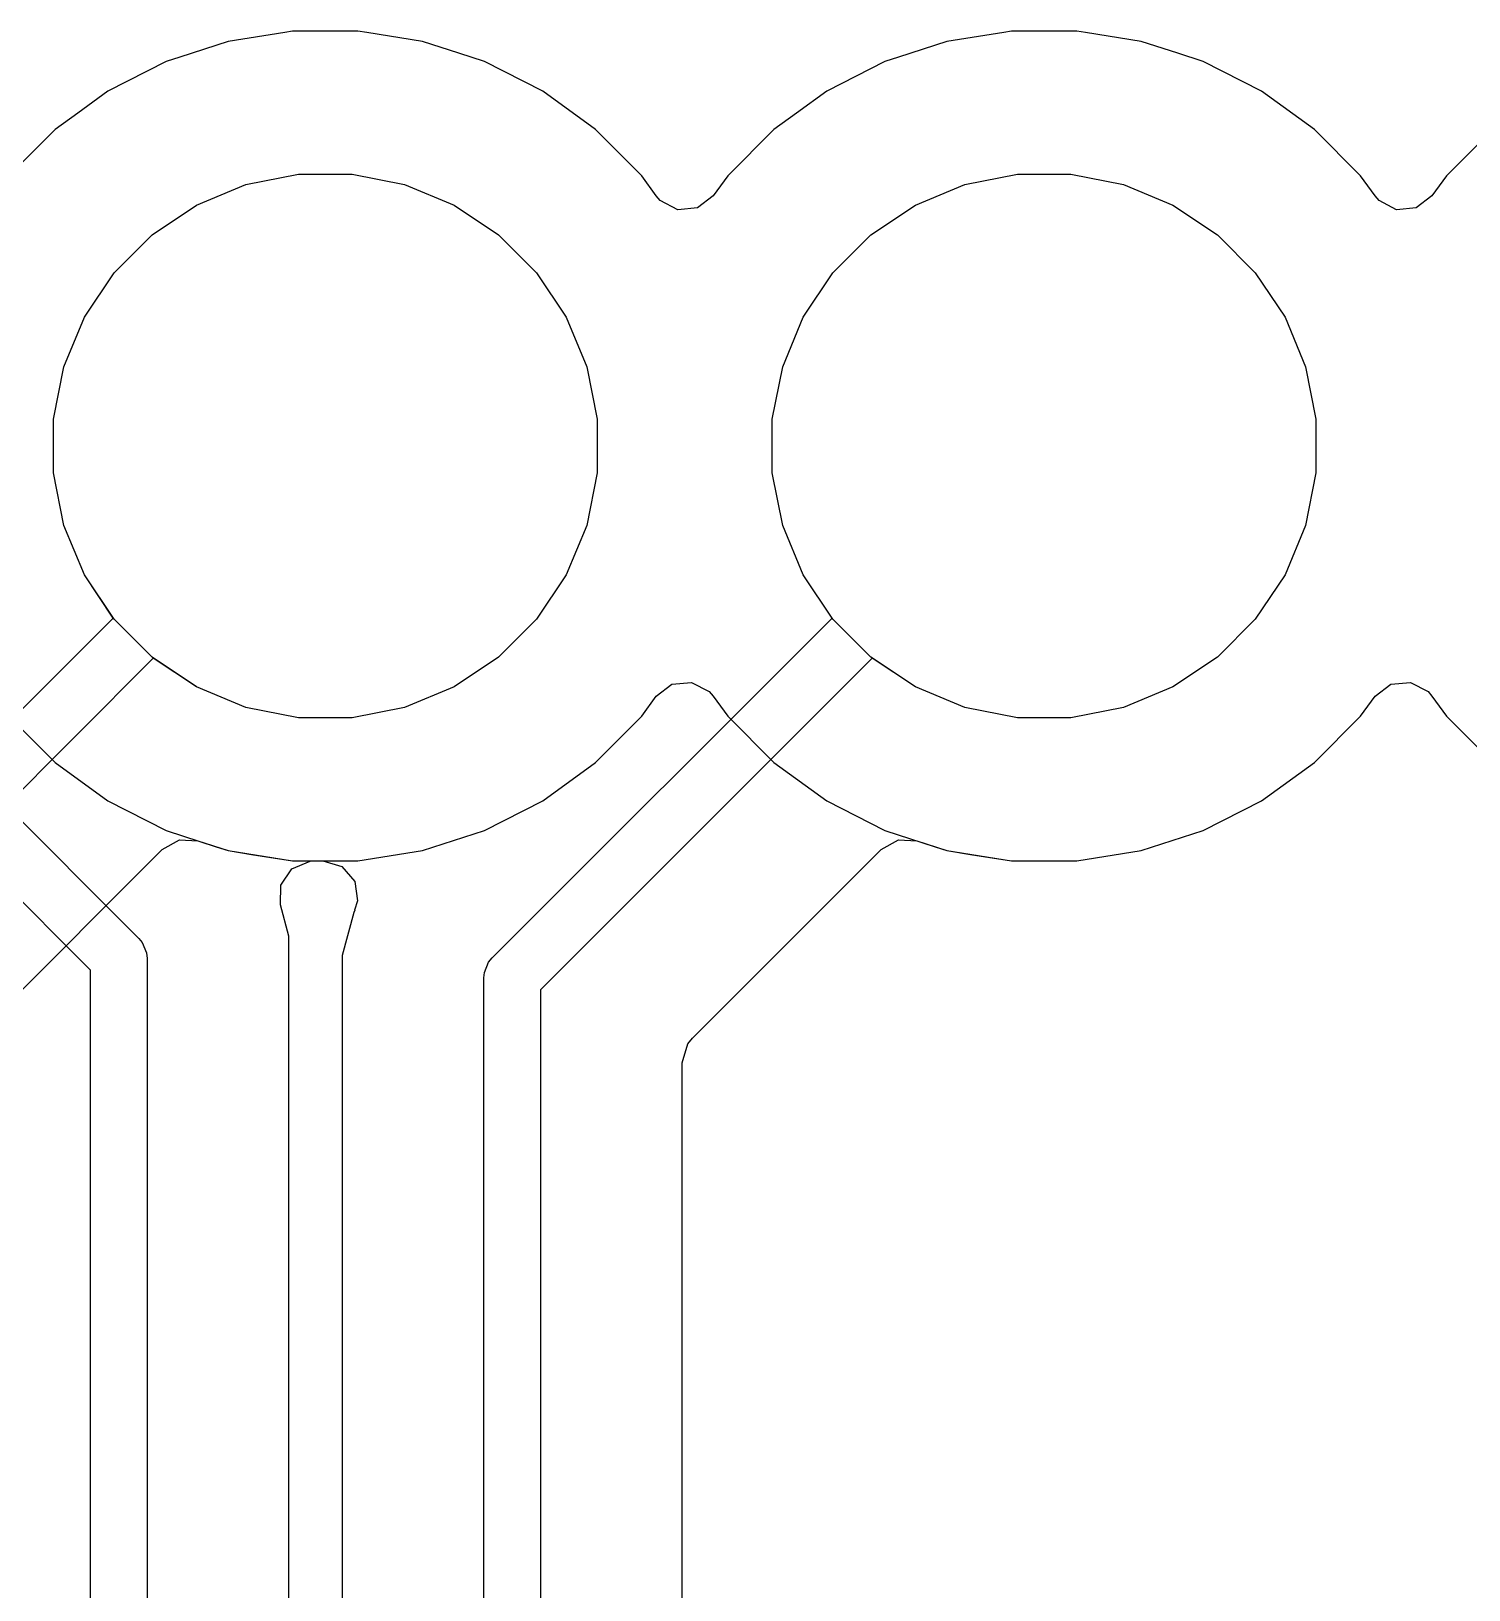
# Model space of a CAD drawing. Header units: inches. Extents: x 6.57 to 9.79, y -8.72 to -3.17.
# Drawn here: x 8.1378 to 8.3378, y -5.3866 to -5.1698 of the extents above; entities that cross this region are included whole.
import ezdxf

# ---------------------------------------------------------------- set-up
doc = ezdxf.new("R2010")
doc.units = ezdxf.units.IN
doc.header["$MEASUREMENT"] = 0
doc.layers.add('B.Cu', color=153, linetype='CONTINUOUS', true_color=0x4d7fc4)

msp = doc.modelspace()

# ---------------------------------------------------------------- linework, layer by layer
at = {"layer": 'B.Cu', "linetype": 'CONTINUOUS'}
for p, q in [((8.1731, -5.16997), (8.16521, -5.17122)), ((8.1731, -5.16997), (8.16521, -5.17122)), ((8.1731, -5.16997), (8.16521, -5.17122)), ((8.1731, -5.16997), (8.16521, -5.17122)), ((8.17418, -5.1698), (8.1731, -5.16997)), ((8.17418, -5.1698), (8.1731, -5.16997)), ((8.17418, -5.1698), (8.1731, -5.16997)), ((8.17418, -5.1698), (8.1731, -5.16997)), ((8.18326, -5.1698), (8.17418, -5.1698)), ((8.18326, -5.1698), (8.17418, -5.1698)), ((8.18326, -5.1698), (8.17418, -5.1698)), ((8.18326, -5.1698), (8.17418, -5.1698)), ((8.18449, -5.16999), (8.18326, -5.1698)), ((8.18449, -5.16999), (8.18326, -5.1698)), ((8.18449, -5.16999), (8.18326, -5.1698)), ((8.18449, -5.16999), (8.18326, -5.1698)), ((8.19224, -5.17122), (8.18449, -5.16999)), ((8.19224, -5.17122), (8.18449, -5.16999)), ((8.19224, -5.17122), (8.18449, -5.16999)), ((8.19224, -5.17122), (8.18449, -5.16999)), ((8.2731, -5.16997), (8.26521, -5.17122)), ((8.2731, -5.16997), (8.26521, -5.17122)), ((8.2731, -5.16997), (8.26521, -5.17122)), ((8.2731, -5.16997), (8.26521, -5.17122)), ((8.27418, -5.1698), (8.2731, -5.16997)), ((8.27418, -5.1698), (8.2731, -5.16997)), ((8.27418, -5.1698), (8.2731, -5.16997)), ((8.27418, -5.1698), (8.2731, -5.16997)), ((8.28326, -5.1698), (8.27418, -5.1698)), ((8.28326, -5.1698), (8.27418, -5.1698)), ((8.28326, -5.1698), (8.27418, -5.1698)), ((8.28326, -5.1698), (8.27418, -5.1698)), ((8.28449, -5.16999), (8.28326, -5.1698)), ((8.28449, -5.16999), (8.28326, -5.1698)), ((8.28449, -5.16999), (8.28326, -5.1698)), ((8.28449, -5.16999), (8.28326, -5.1698)), ((8.29224, -5.17122), (8.28449, -5.16999)), ((8.29224, -5.17122), (8.28449, -5.16999)), ((8.29224, -5.17122), (8.28449, -5.16999)), ((8.29224, -5.17122), (8.28449, -5.16999)), ((8.16521, -5.17122), (8.15848, -5.17341)), ((8.16521, -5.17122), (8.15848, -5.17341)), ((8.16521, -5.17122), (8.15848, -5.17341)), ((8.16521, -5.17122), (8.15848, -5.17341)), ((8.19732, -5.17287), (8.19224, -5.17122)), ((8.19732, -5.17287), (8.19224, -5.17122)), ((8.19732, -5.17287), (8.19224, -5.17122)), ((8.19732, -5.17287), (8.19224, -5.17122)), ((8.20087, -5.17403), (8.19732, -5.17287)), ((8.20087, -5.17403), (8.19732, -5.17287)), ((8.20087, -5.17403), (8.19732, -5.17287)), ((8.20087, -5.17403), (8.19732, -5.17287)), ((8.26521, -5.17122), (8.25848, -5.17341)), ((8.26521, -5.17122), (8.25848, -5.17341)), ((8.26521, -5.17122), (8.25848, -5.17341)), ((8.26521, -5.17122), (8.25848, -5.17341)), ((8.29732, -5.17287), (8.29224, -5.17122)), ((8.29732, -5.17287), (8.29224, -5.17122)), ((8.29732, -5.17287), (8.29224, -5.17122)), ((8.29732, -5.17287), (8.29224, -5.17122)), ((8.30087, -5.17403), (8.29732, -5.17287)), ((8.30087, -5.17403), (8.29732, -5.17287)), ((8.30087, -5.17403), (8.29732, -5.17287)), ((8.30087, -5.17403), (8.29732, -5.17287)), ((8.15657, -5.17403), (8.14848, -5.17815)), ((8.15657, -5.17403), (8.14848, -5.17815)), ((8.15657, -5.17403), (8.14848, -5.17815)), ((8.15657, -5.17403), (8.14848, -5.17815)), ((8.15848, -5.17341), (8.15657, -5.17403)), ((8.15848, -5.17341), (8.15657, -5.17403)), ((8.15848, -5.17341), (8.15657, -5.17403)), ((8.15848, -5.17341), (8.15657, -5.17403)), ((8.15657, -5.17403), (8.15657, -5.17403)), ((8.15657, -5.17403), (8.15657, -5.17403)), ((8.15657, -5.17403), (8.15657, -5.17403)), ((8.15657, -5.17403), (8.15657, -5.17403)), ((8.15657, -5.17403), (8.15657, -5.17403)), ((8.15657, -5.17403), (8.15657, -5.17403)), ((8.15657, -5.17403), (8.15657, -5.17403)), ((8.15657, -5.17403), (8.15657, -5.17403)), ((8.20897, -5.17815), (8.20087, -5.17403)), ((8.20897, -5.17815), (8.20087, -5.17403)), ((8.20897, -5.17815), (8.20087, -5.17403)), ((8.20897, -5.17815), (8.20087, -5.17403)), ((8.25657, -5.17403), (8.24848, -5.17815)), ((8.25657, -5.17403), (8.24848, -5.17815)), ((8.25657, -5.17403), (8.24848, -5.17815)), ((8.25657, -5.17403), (8.24848, -5.17815)), ((8.25848, -5.17341), (8.25657, -5.17403)), ((8.25848, -5.17341), (8.25657, -5.17403)), ((8.25848, -5.17341), (8.25657, -5.17403)), ((8.25848, -5.17341), (8.25657, -5.17403)), ((8.25657, -5.17403), (8.25657, -5.17403)), ((8.25657, -5.17403), (8.25657, -5.17403)), ((8.25657, -5.17403), (8.25657, -5.17403)), ((8.25657, -5.17403), (8.25657, -5.17403)), ((8.25657, -5.17403), (8.25657, -5.17403)), ((8.25657, -5.17403), (8.25657, -5.17403)), ((8.25657, -5.17403), (8.25657, -5.17403)), ((8.25657, -5.17403), (8.25657, -5.17403)), ((8.30897, -5.17815), (8.30087, -5.17403)), ((8.30897, -5.17815), (8.30087, -5.17403)), ((8.30897, -5.17815), (8.30087, -5.17403)), ((8.30897, -5.17815), (8.30087, -5.17403)), ((8.14848, -5.17815), (8.14429, -5.1812)), ((8.14848, -5.17815), (8.14429, -5.1812)), ((8.14848, -5.17815), (8.14429, -5.1812)), ((8.14848, -5.17815), (8.14429, -5.1812)), ((8.21632, -5.18349), (8.20897, -5.17815)), ((8.21632, -5.18349), (8.20897, -5.17815)), ((8.21632, -5.18349), (8.20897, -5.17815)), ((8.21632, -5.18349), (8.20897, -5.17815)), ((8.24848, -5.17815), (8.24429, -5.1812)), ((8.24848, -5.17815), (8.24429, -5.1812)), ((8.24848, -5.17815), (8.24429, -5.1812)), ((8.24848, -5.17815), (8.24429, -5.1812)), ((8.31632, -5.18349), (8.30897, -5.17815)), ((8.31632, -5.18349), (8.30897, -5.17815)), ((8.31632, -5.18349), (8.30897, -5.17815)), ((8.31632, -5.18349), (8.30897, -5.17815)), ((8.14429, -5.1812), (8.14113, -5.18349)), ((8.14429, -5.1812), (8.14113, -5.18349)), ((8.14429, -5.1812), (8.14113, -5.18349)), ((8.14429, -5.1812), (8.14113, -5.18349)), ((8.24429, -5.1812), (8.24113, -5.18349)), ((8.24429, -5.1812), (8.24113, -5.18349)), ((8.24429, -5.1812), (8.24113, -5.18349)), ((8.24429, -5.1812), (8.24113, -5.18349)), ((8.14113, -5.18349), (8.13471, -5.18991)), ((8.14113, -5.18349), (8.13471, -5.18991)), ((8.14113, -5.18349), (8.13471, -5.18991)), ((8.14113, -5.18349), (8.13471, -5.18991)), ((8.14113, -5.18349), (8.14113, -5.18349)), ((8.14113, -5.18349), (8.14113, -5.18349)), ((8.14113, -5.18349), (8.14113, -5.18349)), ((8.14113, -5.18349), (8.14113, -5.18349)), ((8.14113, -5.18349), (8.14113, -5.18349)), ((8.14113, -5.18349), (8.14113, -5.18349)), ((8.14113, -5.18349), (8.14113, -5.18349)), ((8.14113, -5.18349), (8.14113, -5.18349)), ((8.22274, -5.18991), (8.21632, -5.18349)), ((8.22274, -5.18991), (8.21632, -5.18349)), ((8.22274, -5.18991), (8.21632, -5.18349)), ((8.22274, -5.18991), (8.21632, -5.18349)), ((8.24113, -5.18349), (8.23471, -5.18991)), ((8.24113, -5.18349), (8.23471, -5.18991)), ((8.24113, -5.18349), (8.23471, -5.18991)), ((8.24113, -5.18349), (8.23471, -5.18991)), ((8.24113, -5.18349), (8.24113, -5.18349)), ((8.24113, -5.18349), (8.24113, -5.18349)), ((8.24113, -5.18349), (8.24113, -5.18349)), ((8.24113, -5.18349), (8.24113, -5.18349)), ((8.24113, -5.18349), (8.24113, -5.18349)), ((8.24113, -5.18349), (8.24113, -5.18349)), ((8.24113, -5.18349), (8.24113, -5.18349)), ((8.24113, -5.18349), (8.24113, -5.18349)), ((8.32274, -5.18991), (8.31632, -5.18349)), ((8.32274, -5.18991), (8.31632, -5.18349)), ((8.32274, -5.18991), (8.31632, -5.18349)), ((8.32274, -5.18991), (8.31632, -5.18349)), ((8.34113, -5.18349), (8.33471, -5.18991)), ((8.34113, -5.18349), (8.33471, -5.18991)), ((8.34113, -5.18349), (8.33471, -5.18991)), ((8.34113, -5.18349), (8.33471, -5.18991)), ((8.16769, -5.19114), (8.175, -5.18969)), ((8.16769, -5.19114), (8.175, -5.18969)), ((8.16769, -5.19114), (8.175, -5.18969)), ((8.16769, -5.19114), (8.175, -5.18969)), ((8.175, -5.18969), (8.18245, -5.18969)), ((8.175, -5.18969), (8.18245, -5.18969)), ((8.175, -5.18969), (8.18245, -5.18969)), ((8.175, -5.18969), (8.18245, -5.18969)), ((8.18245, -5.18969), (8.18975, -5.19114)), ((8.18245, -5.18969), (8.18975, -5.19114)), ((8.18245, -5.18969), (8.18975, -5.19114)), ((8.18245, -5.18969), (8.18975, -5.19114)), ((8.22275, -5.18993), (8.22274, -5.18991)), ((8.22275, -5.18993), (8.22274, -5.18991)), ((8.22275, -5.18993), (8.22274, -5.18991)), ((8.22275, -5.18993), (8.22274, -5.18991)), ((8.22477, -5.19271), (8.22275, -5.18993)), ((8.22477, -5.19271), (8.22275, -5.18993)), ((8.22477, -5.19271), (8.22275, -5.18993)), ((8.22477, -5.19271), (8.22275, -5.18993)), ((8.23471, -5.18991), (8.23267, -5.19271)), ((8.23471, -5.18991), (8.23267, -5.19271)), ((8.23471, -5.18991), (8.23267, -5.19271)), ((8.23471, -5.18991), (8.23267, -5.19271)), ((8.26769, -5.19114), (8.275, -5.18969)), ((8.26769, -5.19114), (8.275, -5.18969)), ((8.26769, -5.19114), (8.275, -5.18969)), ((8.26769, -5.19114), (8.275, -5.18969)), ((8.275, -5.18969), (8.28245, -5.18969)), ((8.275, -5.18969), (8.28245, -5.18969)), ((8.275, -5.18969), (8.28245, -5.18969)), ((8.275, -5.18969), (8.28245, -5.18969)), ((8.28245, -5.18969), (8.28975, -5.19114)), ((8.28245, -5.18969), (8.28975, -5.19114)), ((8.28245, -5.18969), (8.28975, -5.19114)), ((8.28245, -5.18969), (8.28975, -5.19114)), ((8.32275, -5.18993), (8.32274, -5.18991)), ((8.32275, -5.18993), (8.32274, -5.18991)), ((8.32275, -5.18993), (8.32274, -5.18991)), ((8.32275, -5.18993), (8.32274, -5.18991)), ((8.32477, -5.19271), (8.32275, -5.18993)), ((8.32477, -5.19271), (8.32275, -5.18993)), ((8.32477, -5.19271), (8.32275, -5.18993)), ((8.32477, -5.19271), (8.32275, -5.18993)), ((8.33471, -5.18991), (8.33267, -5.19271)), ((8.33471, -5.18991), (8.33267, -5.19271)), ((8.33471, -5.18991), (8.33267, -5.19271)), ((8.33471, -5.18991), (8.33267, -5.19271)), ((8.16081, -5.19399), (8.16769, -5.19114)), ((8.16081, -5.19399), (8.16769, -5.19114)), ((8.16081, -5.19399), (8.16769, -5.19114)), ((8.16081, -5.19399), (8.16769, -5.19114)), ((8.18975, -5.19114), (8.19664, -5.19399)), ((8.18975, -5.19114), (8.19664, -5.19399)), ((8.18975, -5.19114), (8.19664, -5.19399)), ((8.18975, -5.19114), (8.19664, -5.19399)), ((8.26081, -5.19399), (8.26769, -5.19114)), ((8.26081, -5.19399), (8.26769, -5.19114)), ((8.26081, -5.19399), (8.26769, -5.19114)), ((8.26081, -5.19399), (8.26769, -5.19114)), ((8.28975, -5.19114), (8.29664, -5.19399)), ((8.28975, -5.19114), (8.29664, -5.19399)), ((8.28975, -5.19114), (8.29664, -5.19399)), ((8.28975, -5.19114), (8.29664, -5.19399)), ((8.15462, -5.19813), (8.16081, -5.19399)), ((8.15462, -5.19813), (8.16081, -5.19399)), ((8.15462, -5.19813), (8.16081, -5.19399)), ((8.15462, -5.19813), (8.16081, -5.19399)), ((8.19664, -5.19399), (8.20283, -5.19813)), ((8.19664, -5.19399), (8.20283, -5.19813)), ((8.19664, -5.19399), (8.20283, -5.19813)), ((8.19664, -5.19399), (8.20283, -5.19813)), ((8.22532, -5.19335), (8.22477, -5.19271)), ((8.22532, -5.19335), (8.22477, -5.19271)), ((8.22532, -5.19335), (8.22477, -5.19271)), ((8.22532, -5.19335), (8.22477, -5.19271)), ((8.22775, -5.19463), (8.22532, -5.19335)), ((8.22775, -5.19463), (8.22532, -5.19335)), ((8.22775, -5.19463), (8.22532, -5.19335)), ((8.22775, -5.19463), (8.22532, -5.19335)), ((8.23049, -5.19439), (8.22775, -5.19463)), ((8.23049, -5.19439), (8.22775, -5.19463)), ((8.23049, -5.19439), (8.22775, -5.19463)), ((8.23049, -5.19439), (8.22775, -5.19463)), ((8.23267, -5.19271), (8.23049, -5.19439)), ((8.23267, -5.19271), (8.23049, -5.19439)), ((8.23267, -5.19271), (8.23049, -5.19439)), ((8.23267, -5.19271), (8.23049, -5.19439)), ((8.25462, -5.19813), (8.26081, -5.19399)), ((8.25462, -5.19813), (8.26081, -5.19399)), ((8.25462, -5.19813), (8.26081, -5.19399)), ((8.25462, -5.19813), (8.26081, -5.19399)), ((8.29664, -5.19399), (8.30283, -5.19813)), ((8.29664, -5.19399), (8.30283, -5.19813)), ((8.29664, -5.19399), (8.30283, -5.19813)), ((8.29664, -5.19399), (8.30283, -5.19813)), ((8.32532, -5.19335), (8.32477, -5.19271)), ((8.32532, -5.19335), (8.32477, -5.19271)), ((8.32532, -5.19335), (8.32477, -5.19271)), ((8.32532, -5.19335), (8.32477, -5.19271)), ((8.32775, -5.19463), (8.32532, -5.19335)), ((8.32775, -5.19463), (8.32532, -5.19335)), ((8.32775, -5.19463), (8.32532, -5.19335)), ((8.32775, -5.19463), (8.32532, -5.19335)), ((8.33049, -5.19439), (8.32775, -5.19463)), ((8.33049, -5.19439), (8.32775, -5.19463)), ((8.33049, -5.19439), (8.32775, -5.19463)), ((8.33049, -5.19439), (8.32775, -5.19463)), ((8.33267, -5.19271), (8.33049, -5.19439)), ((8.33267, -5.19271), (8.33049, -5.19439)), ((8.33267, -5.19271), (8.33049, -5.19439)), ((8.33267, -5.19271), (8.33049, -5.19439)), ((8.14935, -5.2034), (8.15462, -5.19813)), ((8.14935, -5.2034), (8.15462, -5.19813)), ((8.14935, -5.2034), (8.15462, -5.19813)), ((8.14935, -5.2034), (8.15462, -5.19813)), ((8.20283, -5.19813), (8.2081, -5.2034)), ((8.20283, -5.19813), (8.2081, -5.2034)), ((8.20283, -5.19813), (8.2081, -5.2034)), ((8.20283, -5.19813), (8.2081, -5.2034)), ((8.24935, -5.2034), (8.25462, -5.19813)), ((8.24935, -5.2034), (8.25462, -5.19813)), ((8.24935, -5.2034), (8.25462, -5.19813)), ((8.24935, -5.2034), (8.25462, -5.19813)), ((8.30283, -5.19813), (8.3081, -5.2034)), ((8.30283, -5.19813), (8.3081, -5.2034)), ((8.30283, -5.19813), (8.3081, -5.2034)), ((8.30283, -5.19813), (8.3081, -5.2034)), ((8.14521, -5.20959), (8.14935, -5.2034)), ((8.14521, -5.20959), (8.14935, -5.2034)), ((8.14521, -5.20959), (8.14935, -5.2034)), ((8.14521, -5.20959), (8.14935, -5.2034)), ((8.2081, -5.2034), (8.21224, -5.20959)), ((8.2081, -5.2034), (8.21224, -5.20959)), ((8.2081, -5.2034), (8.21224, -5.20959)), ((8.2081, -5.2034), (8.21224, -5.20959)), ((8.24521, -5.20959), (8.24935, -5.2034)), ((8.24521, -5.20959), (8.24935, -5.2034)), ((8.24521, -5.20959), (8.24935, -5.2034)), ((8.24521, -5.20959), (8.24935, -5.2034)), ((8.3081, -5.2034), (8.31224, -5.20959)), ((8.3081, -5.2034), (8.31224, -5.20959)), ((8.3081, -5.2034), (8.31224, -5.20959)), ((8.3081, -5.2034), (8.31224, -5.20959)), ((8.14236, -5.21647), (8.14521, -5.20959)), ((8.14236, -5.21647), (8.14521, -5.20959)), ((8.14236, -5.21647), (8.14521, -5.20959)), ((8.14236, -5.21647), (8.14521, -5.20959)), ((8.21224, -5.20959), (8.21509, -5.21647)), ((8.21224, -5.20959), (8.21509, -5.21647)), ((8.21224, -5.20959), (8.21509, -5.21647)), ((8.21224, -5.20959), (8.21509, -5.21647)), ((8.24236, -5.21647), (8.24521, -5.20959)), ((8.24236, -5.21647), (8.24521, -5.20959)), ((8.24236, -5.21647), (8.24521, -5.20959)), ((8.24236, -5.21647), (8.24521, -5.20959)), ((8.31224, -5.20959), (8.31509, -5.21647)), ((8.31224, -5.20959), (8.31509, -5.21647)), ((8.31224, -5.20959), (8.31509, -5.21647)), ((8.31224, -5.20959), (8.31509, -5.21647)), ((8.14091, -5.22378), (8.14236, -5.21647)), ((8.14091, -5.22378), (8.14236, -5.21647)), ((8.14091, -5.22378), (8.14236, -5.21647)), ((8.14091, -5.22378), (8.14236, -5.21647)), ((8.21509, -5.21647), (8.21654, -5.22378)), ((8.21509, -5.21647), (8.21654, -5.22378)), ((8.21509, -5.21647), (8.21654, -5.22378)), ((8.21509, -5.21647), (8.21654, -5.22378)), ((8.24091, -5.22378), (8.24236, -5.21647)), ((8.24091, -5.22378), (8.24236, -5.21647)), ((8.24091, -5.22378), (8.24236, -5.21647)), ((8.24091, -5.22378), (8.24236, -5.21647)), ((8.31509, -5.21647), (8.31654, -5.22378)), ((8.31509, -5.21647), (8.31654, -5.22378)), ((8.31509, -5.21647), (8.31654, -5.22378)), ((8.31509, -5.21647), (8.31654, -5.22378)), ((8.14091, -5.23123), (8.14091, -5.22378)), ((8.14091, -5.23123), (8.14091, -5.22378)), ((8.14091, -5.23123), (8.14091, -5.22378)), ((8.14091, -5.23123), (8.14091, -5.22378)), ((8.21654, -5.22378), (8.21654, -5.23123)), ((8.21654, -5.22378), (8.21654, -5.23123)), ((8.21654, -5.22378), (8.21654, -5.23123)), ((8.21654, -5.22378), (8.21654, -5.23123)), ((8.24091, -5.23123), (8.24091, -5.22378)), ((8.24091, -5.23123), (8.24091, -5.22378)), ((8.24091, -5.23123), (8.24091, -5.22378)), ((8.24091, -5.23123), (8.24091, -5.22378)), ((8.31654, -5.22378), (8.31654, -5.23123)), ((8.31654, -5.22378), (8.31654, -5.23123)), ((8.31654, -5.22378), (8.31654, -5.23123)), ((8.31654, -5.22378), (8.31654, -5.23123)), ((8.14236, -5.23854), (8.14091, -5.23123)), ((8.14236, -5.23854), (8.14091, -5.23123)), ((8.14236, -5.23854), (8.14091, -5.23123)), ((8.14236, -5.23854), (8.14091, -5.23123)), ((8.21654, -5.23123), (8.21509, -5.23854)), ((8.21654, -5.23123), (8.21509, -5.23854)), ((8.21654, -5.23123), (8.21509, -5.23854)), ((8.21654, -5.23123), (8.21509, -5.23854)), ((8.24236, -5.23854), (8.24091, -5.23123)), ((8.24236, -5.23854), (8.24091, -5.23123)), ((8.24236, -5.23854), (8.24091, -5.23123)), ((8.24236, -5.23854), (8.24091, -5.23123)), ((8.31654, -5.23123), (8.31509, -5.23854)), ((8.31654, -5.23123), (8.31509, -5.23854)), ((8.31654, -5.23123), (8.31509, -5.23854)), ((8.31654, -5.23123), (8.31509, -5.23854)), ((8.14521, -5.24542), (8.14236, -5.23854)), ((8.14521, -5.24542), (8.14236, -5.23854)), ((8.14521, -5.24542), (8.14236, -5.23854)), ((8.14521, -5.24542), (8.14236, -5.23854)), ((8.21509, -5.23854), (8.21224, -5.24542)), ((8.21509, -5.23854), (8.21224, -5.24542)), ((8.21509, -5.23854), (8.21224, -5.24542)), ((8.21509, -5.23854), (8.21224, -5.24542)), ((8.24521, -5.24542), (8.24236, -5.23854)), ((8.24521, -5.24542), (8.24236, -5.23854)), ((8.24521, -5.24542), (8.24236, -5.23854)), ((8.24521, -5.24542), (8.24236, -5.23854)), ((8.31509, -5.23854), (8.31224, -5.24542)), ((8.31509, -5.23854), (8.31224, -5.24542)), ((8.31509, -5.23854), (8.31224, -5.24542)), ((8.31509, -5.23854), (8.31224, -5.24542)), ((8.14935, -5.25161), (8.14521, -5.24542)), ((8.14935, -5.25161), (8.14521, -5.24542)), ((8.14935, -5.25161), (8.14521, -5.24542)), ((8.14923, -5.25143), (8.14521, -5.24542)), ((8.21224, -5.24542), (8.2081, -5.25161)), ((8.21224, -5.24542), (8.2081, -5.25161)), ((8.21224, -5.24542), (8.2081, -5.25161)), ((8.21224, -5.24542), (8.2081, -5.25161)), ((8.24935, -5.25161), (8.24521, -5.24542)), ((8.24935, -5.25161), (8.24521, -5.24542)), ((8.24935, -5.25161), (8.24521, -5.24542)), ((8.24923, -5.25143), (8.24521, -5.24542)), ((8.31224, -5.24542), (8.3081, -5.25161)), ((8.31224, -5.24542), (8.3081, -5.25161)), ((8.31224, -5.24542), (8.3081, -5.25161)), ((8.31224, -5.24542), (8.3081, -5.25161)), ((7.98934, -5.41132), (8.14923, -5.25143)), ((8.10822, -5.25143), (8.15278, -5.296)), ((8.15462, -5.25688), (8.14935, -5.25161)), ((8.15462, -5.25688), (8.14935, -5.25161)), ((8.15462, -5.25688), (8.14935, -5.25161)), ((8.20194, -5.29872), (8.24923, -5.25143)), ((8.2081, -5.25161), (8.20283, -5.25688)), ((8.2081, -5.25161), (8.20283, -5.25688)), ((8.2081, -5.25161), (8.20283, -5.25688)), ((8.2081, -5.25161), (8.20283, -5.25688)), ((8.25462, -5.25688), (8.24935, -5.25161)), ((8.25462, -5.25688), (8.24935, -5.25161)), ((8.25462, -5.25688), (8.24935, -5.25161)), ((8.3081, -5.25161), (8.30283, -5.25688)), ((8.3081, -5.25161), (8.30283, -5.25688)), ((8.3081, -5.25161), (8.30283, -5.25688)), ((8.3081, -5.25161), (8.30283, -5.25688)), ((8.1548, -5.257), (7.99606, -5.41573)), ((8.14606, -5.30041), (8.10265, -5.257)), ((8.16081, -5.26102), (8.15462, -5.25688)), ((8.16081, -5.26102), (8.15462, -5.25688)), ((8.16081, -5.26102), (8.15462, -5.25688)), ((8.16081, -5.26102), (8.1548, -5.257)), ((8.20283, -5.25688), (8.19664, -5.26102)), ((8.20283, -5.25688), (8.19664, -5.26102)), ((8.20283, -5.25688), (8.19664, -5.26102)), ((8.20283, -5.25688), (8.19664, -5.26102)), ((8.2548, -5.257), (8.20866, -5.30313)), ((8.26081, -5.26102), (8.25462, -5.25688)), ((8.26081, -5.26102), (8.25462, -5.25688)), ((8.26081, -5.26102), (8.25462, -5.25688)), ((8.26081, -5.26102), (8.2548, -5.257)), ((8.30283, -5.25688), (8.29664, -5.26102)), ((8.30283, -5.25688), (8.29664, -5.26102)), ((8.30283, -5.25688), (8.29664, -5.26102)), ((8.30283, -5.25688), (8.29664, -5.26102)), ((8.16769, -5.26387), (8.16081, -5.26102)), ((8.16769, -5.26387), (8.16081, -5.26102)), ((8.16769, -5.26387), (8.16081, -5.26102)), ((8.16769, -5.26387), (8.16081, -5.26102)), ((8.19664, -5.26102), (8.18975, -5.26387)), ((8.19664, -5.26102), (8.18975, -5.26387)), ((8.19664, -5.26102), (8.18975, -5.26387)), ((8.19664, -5.26102), (8.18975, -5.26387)), ((8.22477, -5.26229), (8.22695, -5.26062)), ((8.22477, -5.26229), (8.22695, -5.26062)), ((8.22477, -5.26229), (8.22695, -5.26062)), ((8.22695, -5.26062), (8.22969, -5.26038)), ((8.22695, -5.26062), (8.22969, -5.26038)), ((8.22695, -5.26062), (8.22969, -5.26038)), ((8.22969, -5.26038), (8.23213, -5.26166)), ((8.22969, -5.26038), (8.23213, -5.26166)), ((8.22969, -5.26038), (8.23213, -5.26166)), ((8.23213, -5.26166), (8.23267, -5.26229)), ((8.23213, -5.26166), (8.23267, -5.26229)), ((8.23213, -5.26166), (8.23267, -5.26229)), ((8.26769, -5.26387), (8.26081, -5.26102)), ((8.26769, -5.26387), (8.26081, -5.26102)), ((8.26769, -5.26387), (8.26081, -5.26102)), ((8.26769, -5.26387), (8.26081, -5.26102)), ((8.29664, -5.26102), (8.28975, -5.26387)), ((8.29664, -5.26102), (8.28975, -5.26387)), ((8.29664, -5.26102), (8.28975, -5.26387)), ((8.29664, -5.26102), (8.28975, -5.26387)), ((8.32477, -5.26229), (8.32695, -5.26062)), ((8.32477, -5.26229), (8.32695, -5.26062)), ((8.32477, -5.26229), (8.32695, -5.26062)), ((8.32477, -5.26229), (8.32695, -5.26062)), ((8.32695, -5.26062), (8.32969, -5.26038)), ((8.32695, -5.26062), (8.32969, -5.26038)), ((8.32695, -5.26062), (8.32969, -5.26038)), ((8.32695, -5.26062), (8.32969, -5.26038)), ((8.32969, -5.26038), (8.33213, -5.26166)), ((8.32969, -5.26038), (8.33213, -5.26166)), ((8.32969, -5.26038), (8.33213, -5.26166)), ((8.32969, -5.26038), (8.33213, -5.26166)), ((8.33213, -5.26166), (8.33267, -5.26229)), ((8.33213, -5.26166), (8.33267, -5.26229)), ((8.33213, -5.26166), (8.33267, -5.26229)), ((8.33213, -5.26166), (8.33267, -5.26229)), ((8.175, -5.26532), (8.16769, -5.26387)), ((8.175, -5.26532), (8.16769, -5.26387)), ((8.175, -5.26532), (8.16769, -5.26387)), ((8.175, -5.26532), (8.16769, -5.26387)), ((8.18975, -5.26387), (8.18245, -5.26532)), ((8.18975, -5.26387), (8.18245, -5.26532)), ((8.18975, -5.26387), (8.18245, -5.26532)), ((8.18975, -5.26387), (8.18245, -5.26532)), ((8.22274, -5.2651), (8.22477, -5.26229)), ((8.22274, -5.2651), (8.22477, -5.26229)), ((8.22274, -5.2651), (8.22477, -5.26229)), ((8.23267, -5.26229), (8.23471, -5.2651)), ((8.23267, -5.26229), (8.23471, -5.2651)), ((8.23267, -5.26229), (8.23471, -5.2651)), ((8.275, -5.26532), (8.26769, -5.26387)), ((8.275, -5.26532), (8.26769, -5.26387)), ((8.275, -5.26532), (8.26769, -5.26387)), ((8.275, -5.26532), (8.26769, -5.26387)), ((8.28975, -5.26387), (8.28245, -5.26532)), ((8.28975, -5.26387), (8.28245, -5.26532)), ((8.28975, -5.26387), (8.28245, -5.26532)), ((8.28975, -5.26387), (8.28245, -5.26532)), ((8.32274, -5.2651), (8.32477, -5.26229)), ((8.32274, -5.2651), (8.32477, -5.26229)), ((8.32274, -5.2651), (8.32477, -5.26229)), ((8.32274, -5.2651), (8.32477, -5.26229)), ((8.33267, -5.26229), (8.33471, -5.2651)), ((8.33267, -5.26229), (8.33471, -5.2651)), ((8.33267, -5.26229), (8.33471, -5.2651)), ((8.33267, -5.26229), (8.33471, -5.2651)), ((8.13471, -5.2651), (8.14113, -5.27152)), ((8.13471, -5.2651), (8.14113, -5.27152)), ((8.18245, -5.26532), (8.175, -5.26532)), ((8.18245, -5.26532), (8.175, -5.26532)), ((8.18245, -5.26532), (8.175, -5.26532)), ((8.18245, -5.26532), (8.175, -5.26532)), ((8.21632, -5.27152), (8.22274, -5.2651)), ((8.21632, -5.27152), (8.22274, -5.2651)), ((8.21632, -5.27152), (8.22274, -5.2651)), ((8.23471, -5.2651), (8.24113, -5.27152)), ((8.23471, -5.2651), (8.24113, -5.27152)), ((8.23471, -5.2651), (8.24113, -5.27152)), ((8.28245, -5.26532), (8.275, -5.26532)), ((8.28245, -5.26532), (8.275, -5.26532)), ((8.28245, -5.26532), (8.275, -5.26532)), ((8.28245, -5.26532), (8.275, -5.26532)), ((8.31632, -5.27152), (8.32274, -5.2651)), ((8.31632, -5.27152), (8.32274, -5.2651)), ((8.31632, -5.27152), (8.32274, -5.2651)), ((8.31632, -5.27152), (8.32274, -5.2651)), ((8.33471, -5.2651), (8.34113, -5.27152)), ((8.33471, -5.2651), (8.34113, -5.27152)), ((8.33471, -5.2651), (8.34113, -5.27152)), ((8.33471, -5.2651), (8.34113, -5.27152)), ((8.14113, -5.27152), (8.14848, -5.27686)), ((8.14113, -5.27152), (8.14848, -5.27686)), ((8.20897, -5.27686), (8.21632, -5.27152)), ((8.20897, -5.27686), (8.21632, -5.27152)), ((8.20897, -5.27686), (8.21632, -5.27152)), ((8.24113, -5.27152), (8.24848, -5.27686)), ((8.24113, -5.27152), (8.24848, -5.27686)), ((8.24113, -5.27152), (8.24848, -5.27686)), ((8.30897, -5.27686), (8.31632, -5.27152)), ((8.30897, -5.27686), (8.31632, -5.27152)), ((8.30897, -5.27686), (8.31632, -5.27152)), ((8.30897, -5.27686), (8.31632, -5.27152)), ((8.14848, -5.27686), (8.15657, -5.28098)), ((8.14848, -5.27686), (8.15657, -5.28098)), ((8.20087, -5.28098), (8.20897, -5.27686)), ((8.20087, -5.28098), (8.20897, -5.27686)), ((8.20087, -5.28098), (8.20897, -5.27686)), ((8.24848, -5.27686), (8.25657, -5.28098)), ((8.24848, -5.27686), (8.25657, -5.28098)), ((8.24848, -5.27686), (8.25657, -5.28098)), ((8.30087, -5.28098), (8.30897, -5.27686)), ((8.30087, -5.28098), (8.30897, -5.27686)), ((8.30087, -5.28098), (8.30897, -5.27686)), ((8.30087, -5.28098), (8.30897, -5.27686)), ((8.15657, -5.28098), (8.16356, -5.28325)), ((8.15657, -5.28098), (8.16356, -5.28325)), ((8.19224, -5.28379), (8.20087, -5.28098)), ((8.19224, -5.28379), (8.20087, -5.28098)), ((8.19224, -5.28379), (8.20087, -5.28098)), ((8.25657, -5.28098), (8.26344, -5.28321)), ((8.25657, -5.28098), (8.26356, -5.28325)), ((8.25657, -5.28098), (8.26356, -5.28325)), ((8.29224, -5.28379), (8.30087, -5.28098)), ((8.29224, -5.28379), (8.30087, -5.28098)), ((8.29224, -5.28379), (8.30087, -5.28098)), ((8.29224, -5.28379), (8.30087, -5.28098)), ((8.0172, -5.42247), (8.15605, -5.28361)), ((8.15605, -5.28361), (8.15846, -5.2823)), ((8.15846, -5.2823), (8.16101, -5.28242)), ((8.16101, -5.28242), (8.16521, -5.28379)), ((8.16356, -5.28325), (8.16521, -5.28379)), ((8.16356, -5.28325), (8.16521, -5.28379)), ((8.2298, -5.30987), (8.25605, -5.28361)), ((8.25605, -5.28361), (8.25846, -5.2823)), ((8.25846, -5.2823), (8.26101, -5.28242)), ((8.26101, -5.28242), (8.26521, -5.28379)), ((8.26344, -5.28321), (8.26521, -5.28379)), ((8.26356, -5.28325), (8.26521, -5.28379)), ((8.26356, -5.28325), (8.26521, -5.28379)), ((8.16521, -5.28379), (8.16875, -5.28435)), ((8.16521, -5.28379), (8.16875, -5.28435)), ((8.16521, -5.28379), (8.17418, -5.28521)), ((8.16875, -5.28435), (8.17418, -5.28521)), ((8.16875, -5.28435), (8.17418, -5.28521)), ((8.17409, -5.28633), (8.17662, -5.28524)), ((8.17418, -5.28521), (8.17418, -5.28521)), ((8.17418, -5.28521), (8.18326, -5.28521)), ((8.17418, -5.28521), (8.17418, -5.28521)), ((8.17418, -5.28521), (8.18326, -5.28521)), ((8.17418, -5.28521), (8.17418, -5.28521)), ((8.17418, -5.28521), (8.17838, -5.28521)), ((8.17662, -5.28524), (8.1772, -5.28521)), ((8.1772, -5.28521), (8.18326, -5.28521)), ((8.17838, -5.28521), (8.18102, -5.28598)), ((8.18326, -5.28521), (8.19224, -5.28379)), ((8.18326, -5.28521), (8.19224, -5.28379)), ((8.18326, -5.28521), (8.19224, -5.28379)), ((8.18326, -5.28521), (8.18326, -5.28521)), ((8.18326, -5.28521), (8.18326, -5.28521)), ((8.18326, -5.28521), (8.18326, -5.28521)), ((8.26521, -5.28379), (8.2697, -5.2845)), ((8.26521, -5.28379), (8.26875, -5.28435)), ((8.26521, -5.28379), (8.26875, -5.28435)), ((8.26521, -5.28379), (8.27418, -5.28521)), ((8.26875, -5.28435), (8.27418, -5.28521)), ((8.26875, -5.28435), (8.27418, -5.28521)), ((8.2697, -5.2845), (8.27418, -5.28521)), ((8.27418, -5.28521), (8.27418, -5.28521)), ((8.27418, -5.28521), (8.28326, -5.28521)), ((8.27418, -5.28521), (8.27418, -5.28521)), ((8.27418, -5.28521), (8.28326, -5.28521)), ((8.27418, -5.28521), (8.27418, -5.28521)), ((8.27418, -5.28521), (8.28326, -5.28521)), ((8.27418, -5.28521), (8.27418, -5.28521)), ((8.27418, -5.28521), (8.28326, -5.28521)), ((8.28326, -5.28521), (8.29224, -5.28379)), ((8.28326, -5.28521), (8.29224, -5.28379)), ((8.28326, -5.28521), (8.29224, -5.28379)), ((8.28326, -5.28521), (8.29224, -5.28379)), ((8.28326, -5.28521), (8.28326, -5.28521)), ((8.28326, -5.28521), (8.28326, -5.28521)), ((8.28326, -5.28521), (8.28326, -5.28521)), ((8.28326, -5.28521), (8.28326, -5.28521)), ((8.17255, -5.2886), (8.17409, -5.28633)), ((8.18102, -5.28598), (8.18282, -5.28806)), ((8.17249, -5.29135), (8.17255, -5.2886)), ((8.18282, -5.28806), (8.18321, -5.29079)), ((8.17364, -5.29567), (8.17249, -5.29135)), ((8.18282, -5.29208), (8.18269, -5.29238)), ((8.18321, -5.29079), (8.18277, -5.29206)), ((8.18277, -5.29206), (8.18282, -5.29208)), ((8.18269, -5.29238), (8.18108, -5.29839)), ((8.18269, -5.29238), (8.18269, -5.29238)), ((8.15278, -5.296), (8.15327, -5.29659)), ((8.15327, -5.29659), (8.15327, -5.29659)), ((8.15327, -5.29659), (8.15386, -5.29801)), ((8.17364, -5.6469), (8.17364, -5.29567)), ((8.15386, -5.29801), (8.15394, -5.29878)), ((8.15394, -5.29878), (8.15394, -6.7122)), ((8.18108, -5.29839), (8.18108, -5.29839)), ((8.18108, -5.29839), (8.18108, -5.30501)), ((8.20145, -5.29932), (8.20194, -5.29872)), ((8.14606, -6.71057), (8.14606, -5.30041)), ((8.20079, -5.3015), (8.20086, -5.30074)), ((8.20086, -5.30074), (8.20145, -5.29932)), ((8.20079, -6.78078), (8.20079, -5.3015)), ((8.20866, -5.30313), (8.20866, -6.77915)), ((8.18108, -5.30501), (8.18108, -5.30501)), ((8.18108, -5.30501), (8.18108, -6.76586)), ((8.22837, -5.31332), (8.22914, -5.31068)), ((8.22914, -5.31068), (8.2298, -5.30987)), ((8.22837, -6.76897), (8.22837, -5.31332))]:
    msp.add_line(p, q, dxfattribs=at)

doc.saveas('drawing.dxf')
